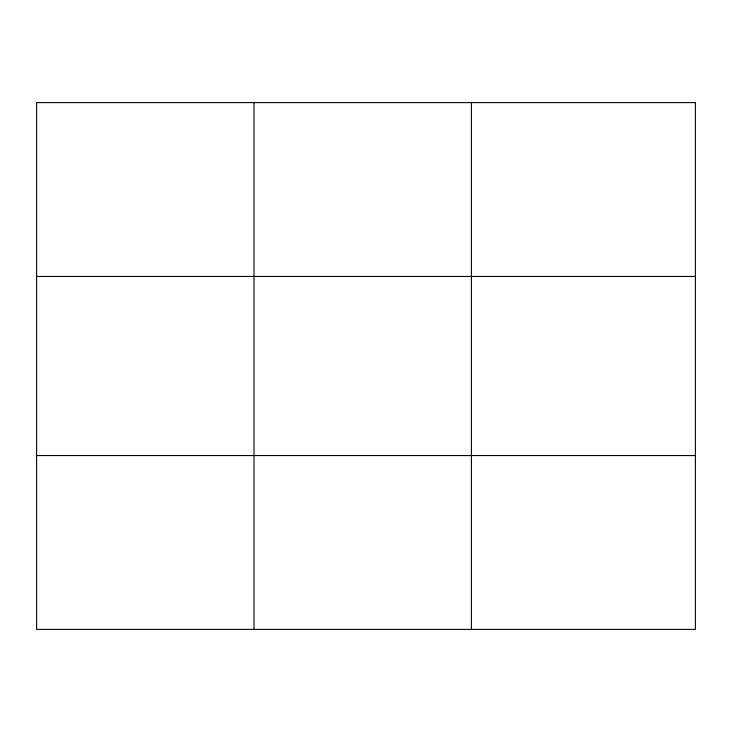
<?xml version="1.0" encoding="UTF-8"?>
<svg xmlns="http://www.w3.org/2000/svg" width="732" height="732" viewBox="0 0 732 732"><rect width="100%" height="100%" fill="white"/><g stroke="black" fill="none" stroke-linecap="round" stroke-linejoin="round"><path stroke-width="1.1" d="M254.004 102.608L254.004 629.392M471.408 102.608L471.408 629.392M36.6 276.449L695.4 276.449M36.6 455.551L695.4 455.551M695.4 102.608L695.4 629.392L36.6 629.392L36.6 102.608L695.4 102.608"/></g></svg>
